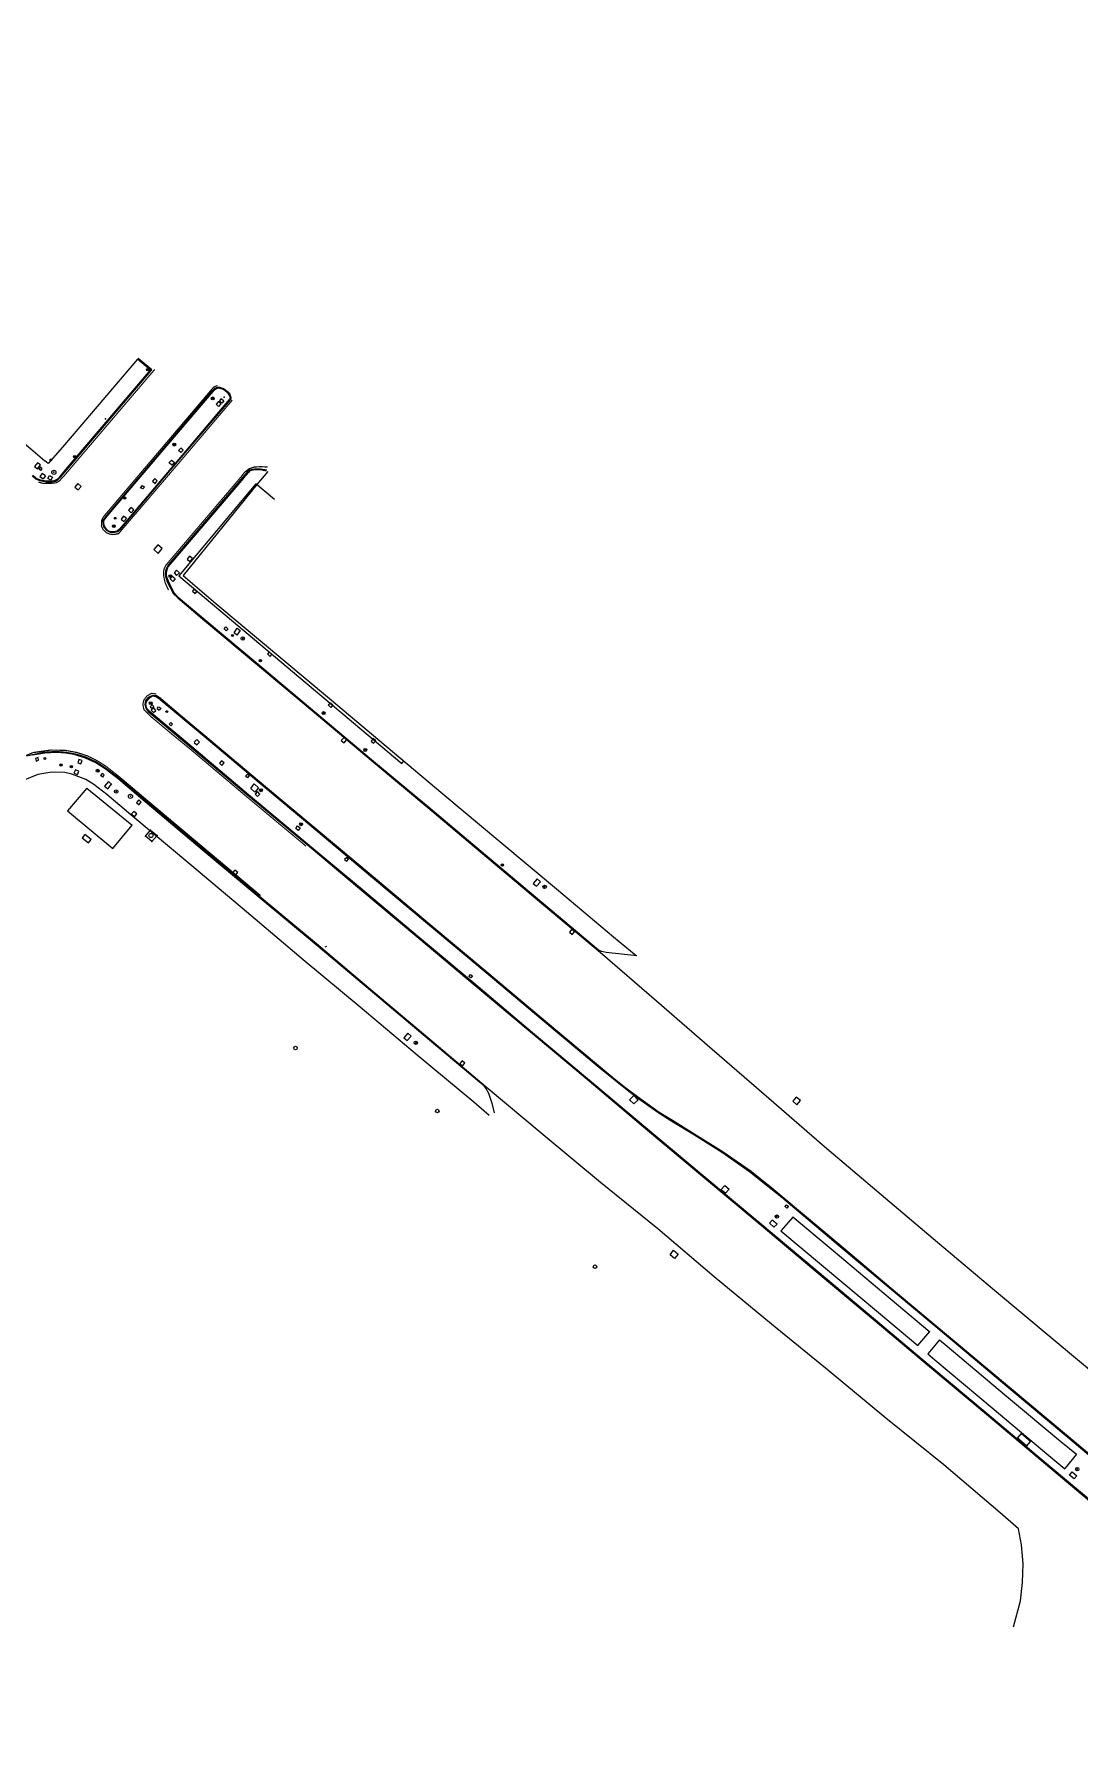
# Model space of a CAD drawing. Header units: metres. Extents: x 565382 to 572500, y 2710622 to 2713609.
# Drawn here: x 565889.1 to 566065.4, y 2712650.5 to 2712938.8 of the extents above; entities that cross this region are included whole.
import ezdxf

# ---------------------------------------------------------------- set-up
doc = ezdxf.new("R2010")
doc.units = ezdxf.units.M
doc.header["$XCLIPFRAME"] = 0
for name, color, linetype in [('ASPHLT', 12, 'Continuous'), ('CAMERA', 210, 'Continuous'), ('Catch Basin', 170, 'Continuous'), ('CONTROL SIEGNAL', 254, 'Continuous'), ('CURB STONE', 1, 'Continuous'), ('HARAM BOUNDRY', 42, 'Continuous'), ('IRRIGATION CURB STONE', 254, 'Continuous'), ('LIGHT POLE', 40, 'Continuous'), ('MANHOLE', 12, 'Continuous'), ('POLE', 7, 'Continuous'), ('SAFTY', 10, 'Continuous'), ('Sign Board', 7, 'Continuous'), ('SIGNAL', 90, 'Continuous'), ('TILES', 7, 'Continuous'), ('YELLOW LINE', 2, 'Continuous')]:
    doc.layers.add(name, color=color, linetype=linetype)
picture_1 = doc.add_image_def('image7.ecw', size_in_pixel=(141138, 138548))

msp = doc.modelspace()

# ---------------------------------------------------------------- linework, layer by layer
at = {"layer": 'ASPHLT', "color": 254, "flags": 128}
for points in [[(565894.866, 2712865.635), (565908.907, 2712882.173)], [(565908.907, 2712882.173), (565906.619, 2712884.114)], [(565908.775, 2712866.413), (565919.185, 2712878.69)], [(565919.185, 2712878.69), (565919.541, 2712879.077)], [(565919.541, 2712879.077), (565920.11, 2712879.329)], [(565920.11, 2712879.329), (565920.876, 2712879.097)], [(565920.876, 2712879.097), (565921.372, 2712878.814)], [(565921.372, 2712878.814), (565921.743, 2712878.48)], [(565922.182, 2712877.17), (565913.504, 2712866.987)], [(565921.743, 2712878.48), (565922.088, 2712878.098)], [(565922.088, 2712878.098), (565922.26, 2712877.532)], [(565922.26, 2712877.532), (565922.195, 2712877.148)], [(565888.751, 2712864.307), (565889.338, 2712863.819)], [(565893.526, 2712864.067), (565894.866, 2712865.635)], [(565901.286, 2712857.585), (565908.775, 2712866.413)], [(565913.504, 2712866.987), (565903.561, 2712855.234)], [(565925.078, 2712865.028), (565924.234, 2712864.033)], [(565925.379, 2712865.292), (565925.078, 2712865.028)], [(565926.24, 2712865.464), (565925.379, 2712865.292)], [(565927.273, 2712865.458), (565926.24, 2712865.464)], [(565928.303, 2712865.283), (565927.273, 2712865.458)], [(565889.338, 2712863.819), (565890.047, 2712863.499)], [(565890.047, 2712863.499), (565891.093, 2712863.315)], [(565891.093, 2712863.315), (565892.112, 2712863.304)], [(565892.112, 2712863.304), (565892.698, 2712863.432)], [(565892.698, 2712863.432), (565893.118, 2712863.672)], [(565893.118, 2712863.672), (565893.526, 2712864.067)], [(565924.234, 2712864.033), (565911.765, 2712849.356)], [(565900.709, 2712856.189), (565900.71, 2712856.799)], [(565900.852, 2712855.683), (565900.709, 2712856.189)], [(565900.71, 2712856.799), (565901.286, 2712857.585)], [(565901.403, 2712855.017), (565900.852, 2712855.683)], [(565901.936, 2712854.764), (565901.403, 2712855.017)], [(565902.488, 2712854.701), (565901.936, 2712854.764)], [(565903.212, 2712854.854), (565902.488, 2712854.701)], [(565903.561, 2712855.234), (565903.212, 2712854.854)], [(565911.314, 2712848.495), (565911.197, 2712847.978)], [(565911.197, 2712847.978), (565911.209, 2712847.39)], [(565911.209, 2712847.39), (565911.493, 2712846.426)], [(565911.49, 2712848.99), (565911.314, 2712848.495)], [(565911.765, 2712849.356), (565911.49, 2712848.99)], [(565911.493, 2712846.426), (565912.448, 2712844.624)], [(565912.448, 2712844.624), (565912.541, 2712844.476)], [(565912.541, 2712844.476), (565913.288, 2712843.721)], [(565913.288, 2712843.721), (565917.471, 2712840.212)], [(565917.471, 2712840.212), (565927.108, 2712832.148)], [(565927.108, 2712832.148), (565936.676, 2712824.123)], [(565908.319, 2712826.924), (565907.883, 2712826.4)], [(565909.025, 2712827.269), (565908.319, 2712826.924)], [(565909.712, 2712827.19), (565909.025, 2712827.269)], [(565910.428, 2712826.753), (565909.712, 2712827.19)], [(565910.428, 2712826.753), (565914.824, 2712823.076)], [(565907.883, 2712826.4), (565907.724, 2712825.777)], [(565907.724, 2712825.777), (565907.963, 2712825.003)], [(565907.963, 2712825.003), (565908.331, 2712824.58)], [(565908.331, 2712824.58), (565912.761, 2712820.869)], [(565936.676, 2712824.123), (565946.24, 2712816.093)], [(565914.824, 2712823.076), (565917.504, 2712820.827)], [(565912.761, 2712820.869), (565915.573, 2712818.517)], [(565915.573, 2712818.517), (565925.129, 2712810.49)], [(565917.504, 2712820.827), (565927.081, 2712812.788)], [(565890.541, 2712817.658), (565887.83, 2712817.056)], [(565892.805, 2712817.81), (565890.541, 2712817.658)], [(565894.556, 2712817.676), (565892.805, 2712817.81)], [(565896.36, 2712817.328), (565894.556, 2712817.676)], [(565897.814, 2712816.843), (565896.36, 2712817.328)], [(565899.587, 2712816.052), (565897.814, 2712816.843)], [(565901.127, 2712815.023), (565899.587, 2712816.052)], [(565946.24, 2712816.093), (565955.794, 2712808.09)], [(565903.357, 2712813.309), (565901.127, 2712815.023)], [(565907.96, 2712809.472), (565903.357, 2712813.309)], [(565927.081, 2712812.788), (565936.669, 2712804.767)], [(565917.545, 2712801.409), (565907.96, 2712809.472)], [(565925.129, 2712810.49), (565934.731, 2712802.476)], [(565955.794, 2712808.09), (565965.413, 2712800.019)], [(565936.669, 2712804.767), (565946.263, 2712796.721)], [(565927.081, 2712793.402), (565917.545, 2712801.409)], [(565934.731, 2712802.476), (565944.326, 2712794.412)], [(565965.413, 2712800.019), (565974.962, 2712791.99)], [(565946.263, 2712796.721), (565955.875, 2712788.661)], [(565936.681, 2712785.38), (565927.081, 2712793.402)], [(565944.326, 2712794.412), (565953.949, 2712786.334)], [(565974.962, 2712791.99), (565984.522, 2712783.961)], [(565955.875, 2712788.661), (565965.421, 2712780.652)], [(565946.281, 2712777.305), (565936.681, 2712785.38)], [(565953.949, 2712786.334), (565963.46, 2712778.379)], [(565984.522, 2712783.961), (565994.025, 2712775.786)], [(565965.421, 2712780.652), (565974.974, 2712772.655)], [(565963.46, 2712778.379), (565973.056, 2712770.32)], [(565955.83, 2712769.248), (565946.281, 2712777.305)], [(565994.025, 2712775.786), (566003.442, 2712767.633)], [(565974.974, 2712772.655), (565984.58, 2712764.603)], [(565965.31, 2712761.233), (565955.83, 2712769.248)], [(565973.056, 2712770.32), (565982.663, 2712762.277)], [(566003.442, 2712767.633), (566012.95, 2712759.392)], [(565984.58, 2712764.603), (565986.35, 2712763.126)], [(565974.922, 2712753.163), (565965.31, 2712761.233)], [(565982.663, 2712762.277), (565992.181, 2712754.269)], [(565986.35, 2712763.126), (565988.887, 2712761.111)], [(565988.887, 2712761.111), (565990.803, 2712759.633)], [(565990.803, 2712759.633), (565994.508, 2712757.03)], [(566012.95, 2712759.392), (566022.338, 2712751.206)], [(565994.508, 2712757.03), (565996.729, 2712755.63)], [(565996.729, 2712755.63), (566000.518, 2712753.313)], [(565984.615, 2712745.165), (565974.922, 2712753.163)], [(565992.181, 2712754.269), (566001.775, 2712746.225)], [(566000.518, 2712753.313), (566005.258, 2712750.337)], [(566005.258, 2712750.337), (566009.845, 2712747.164)], [(566022.338, 2712751.206), (566031.895, 2712743.125)], [(566001.775, 2712746.225), (566011.359, 2712738.203)], [(566009.845, 2712747.164), (566013.423, 2712744.29)], [(565994.279, 2712737.338), (565984.615, 2712745.165)], [(566013.423, 2712744.29), (566015.248, 2712742.773)], [(566031.895, 2712743.125), (566041.43, 2712735.07)], [(566015.248, 2712742.773), (566024.816, 2712734.722)], [(566011.359, 2712738.203), (566020.977, 2712730.126)], [(566003.734, 2712729.247), (565994.279, 2712737.338)], [(566024.816, 2712734.722), (566034.352, 2712726.718)], [(566041.43, 2712735.07), (566051.038, 2712727.014)], [(566013.445, 2712721.278), (566003.734, 2712729.247)], [(566020.977, 2712730.126), (566030.555, 2712722.099)], [(566034.352, 2712726.718), (566043.954, 2712718.683)], [(566051.038, 2712727.014), (566060.592, 2712719)], [(566023.128, 2712713.308), (566013.445, 2712721.278)], [(566030.555, 2712722.099), (566040.053, 2712714.111)], [(566043.954, 2712718.683), (566053.554, 2712710.623)], [(566060.592, 2712719), (566070.157, 2712711.02)], [(566032.731, 2712705.375), (566023.128, 2712713.308)], [(566040.053, 2712714.111), (566049.658, 2712706.078)], [(566053.554, 2712710.623), (566063.152, 2712702.608)], [(566049.658, 2712706.078), (566059.301, 2712697.987)], [(566042.468, 2712697.521), (566032.731, 2712705.375)], [(566063.152, 2712702.608), (566072.663, 2712694.609)], [(566051.997, 2712689.452), (566042.468, 2712697.521)], [(566059.301, 2712697.987), (566068.807, 2712689.98)], [(566055.066, 2712686.738), (566051.997, 2712689.452)], [(566055.576, 2712684.05), (566055.066, 2712686.738)], [(566055.852, 2712680.858), (566055.576, 2712684.05)], [(566055.76, 2712677.699), (566055.852, 2712680.858)], [(566055.441, 2712674.576), (566055.76, 2712677.699)], [(566054.226, 2712670.212), (566055.441, 2712674.576)]]:
    msp.add_lwpolyline(points, dxfattribs=at)
at = {"layer": 'CAMERA', "color": 254}
for centre in [(565919.205, 2712877.36), (565912.704, 2712869.578), (565902.522, 2712855.824), (565912.07, 2712847.395), (565908.759, 2712825.976), (565937.884, 2712824.301), (565944.921, 2712818.086), (565899.803, 2712814.575), (565927.32, 2712811.301), (565934.095, 2712805.553)]:
    msp.add_circle(centre, 0.25, dxfattribs=at)
for p in [(565919.205, 2712877.36), (565912.704, 2712869.578), (565902.522, 2712855.824), (565912.07, 2712847.395), (565908.759, 2712825.976), (565937.884, 2712824.301), (565944.921, 2712818.086), (565899.803, 2712814.575), (565927.32, 2712811.301), (565934.095, 2712805.553)]:
    msp.add_point(p, dxfattribs=at)
at = {"layer": 'Catch Basin', "color": 254, "flags": 128}
for points in [[(565941.358, 2712820.18), (565940.881, 2712819.701)], [(565940.881, 2712819.701), (565941.368, 2712819.272)], [(565941.749, 2712819.771), (565941.358, 2712820.18)], [(565941.368, 2712819.272), (565941.749, 2712819.771)], [(565922.923, 2712797.83), (565922.533, 2712797.358)], [(565922.533, 2712797.358), (565923.035, 2712796.968)], [(565923.405, 2712797.442), (565922.923, 2712797.83)], [(565923.035, 2712796.968), (565923.405, 2712797.442)], [(565979.773, 2712787.865), (565979.382, 2712787.369)], [(565979.382, 2712787.369), (565979.82, 2712786.99)], [(565980.22, 2712787.392), (565979.773, 2712787.865)], [(565979.82, 2712786.99), (565980.22, 2712787.392)], [(565961.236, 2712765.662), (565960.849, 2712765.218)], [(565960.849, 2712765.218), (565961.334, 2712764.836)], [(565961.715, 2712765.27), (565961.236, 2712765.662)], [(565961.334, 2712764.836), (565961.715, 2712765.27)]]:
    msp.add_lwpolyline(points, dxfattribs=at)
at = {"layer": 'CONTROL SIEGNAL', "color": 254, "flags": 128}
for points in [[(565889.634, 2712866.524), (565889.17, 2712865.912)], [(565889.17, 2712865.912), (565889.642, 2712865.504)], [(565890.159, 2712866.177), (565889.634, 2712866.524)], [(565889.642, 2712865.504), (565890.159, 2712866.177)]]:
    msp.add_lwpolyline(points, dxfattribs=at)
at = {"layer": 'CURB STONE', "color": 254, "flags": 128}
for points in [[(565894.737, 2712865.734), (565908.697, 2712882.153)], [(565908.697, 2712882.153), (565906.514, 2712883.991)], [(565919.292, 2712878.56), (565919.645, 2712878.92)], [(565919.645, 2712878.92), (565920.092, 2712879.179)], [(565920.092, 2712879.179), (565920.812, 2712878.969)], [(565920.812, 2712878.969), (565921.278, 2712878.712)], [(565921.278, 2712878.712), (565921.631, 2712878.405)], [(565908.898, 2712866.311), (565919.292, 2712878.56)], [(565922.052, 2712877.251), (565913.407, 2712867.076)], [(565921.631, 2712878.405), (565921.937, 2712877.979)], [(565921.937, 2712877.979), (565922.156, 2712877.552)], [(565922.156, 2712877.552), (565922.059, 2712877.275)], [(565888.858, 2712864.412), (565889.42, 2712863.934)], [(565893.416, 2712864.166), (565894.737, 2712865.734)], [(565901.388, 2712857.485), (565908.898, 2712866.311)], [(565913.407, 2712867.076), (565903.451, 2712855.323)], [(565925.264, 2712864.945), (565924.364, 2712863.946)], [(565925.447, 2712865.135), (565925.264, 2712864.945)], [(565926.273, 2712865.304), (565925.447, 2712865.135)], [(565927.219, 2712865.298), (565926.273, 2712865.304)], [(565928.225, 2712865.119), (565927.219, 2712865.298)], [(565889.42, 2712863.934), (565890.123, 2712863.624)], [(565890.123, 2712863.624), (565891.114, 2712863.477)], [(565891.114, 2712863.477), (565892.117, 2712863.466)], [(565892.117, 2712863.466), (565892.622, 2712863.556)], [(565892.622, 2712863.556), (565893.058, 2712863.813)], [(565893.058, 2712863.813), (565893.416, 2712864.166)], [(565924.364, 2712863.946), (565911.976, 2712849.337)], [(565900.853, 2712856.761), (565901.388, 2712857.485)], [(565900.856, 2712856.173), (565900.853, 2712856.761)], [(565901.002, 2712855.737), (565900.856, 2712856.173)], [(565901.455, 2712855.122), (565901.002, 2712855.737)], [(565901.948, 2712854.895), (565901.455, 2712855.122)], [(565902.516, 2712854.845), (565901.948, 2712854.895)], [(565903.101, 2712854.974), (565902.516, 2712854.845)], [(565903.451, 2712855.323), (565903.101, 2712854.974)], [(565911.462, 2712848.453), (565911.335, 2712847.973)], [(565911.335, 2712847.973), (565911.349, 2712847.504)], [(565911.349, 2712847.504), (565911.49, 2712846.996)], [(565911.64, 2712848.941), (565911.462, 2712848.453)], [(565911.49, 2712846.996), (565911.915, 2712846.076)], [(565911.976, 2712849.337), (565911.64, 2712848.941)], [(565911.915, 2712846.076), (565912.609, 2712844.702)], [(565912.609, 2712844.702), (565912.657, 2712844.617)], [(565912.657, 2712844.617), (565913.372, 2712843.875)], [(565913.372, 2712843.875), (565917.588, 2712840.332)], [(565917.588, 2712840.332), (565927.194, 2712832.268)], [(565927.194, 2712832.268), (565936.764, 2712824.242)], [(565908.429, 2712826.779), (565908.051, 2712826.327)], [(565909.066, 2712827.133), (565908.429, 2712826.779)], [(565909.633, 2712827.059), (565909.066, 2712827.133)], [(565910.341, 2712826.621), (565909.633, 2712827.059)], [(565908.051, 2712826.327), (565907.88, 2712825.791)], [(565907.88, 2712825.791), (565908.053, 2712825.135)], [(565908.053, 2712825.135), (565908.461, 2712824.689)], [(565908.461, 2712824.689), (565912.874, 2712821.007)], [(565910.341, 2712826.621), (565914.72, 2712822.946)], [(565936.764, 2712824.242), (565946.338, 2712816.2)], [(565912.874, 2712821.007), (565915.67, 2712818.648)], [(565914.72, 2712822.946), (565917.407, 2712820.708)], [(565915.67, 2712818.648), (565925.24, 2712810.603)], [(565917.407, 2712820.708), (565926.967, 2712812.677)], [(565890.879, 2712817.55), (565888.782, 2712817.198)], [(565892.83, 2712817.651), (565890.879, 2712817.55)], [(565894.37, 2712817.565), (565892.83, 2712817.651)], [(565895.81, 2712817.321), (565894.37, 2712817.565)], [(565897.727, 2712816.73), (565895.81, 2712817.321)], [(565899.507, 2712815.901), (565897.727, 2712816.73)], [(565901.076, 2712814.894), (565899.507, 2712815.901)], [(565946.338, 2712816.2), (565955.905, 2712808.217)], [(565903.24, 2712813.205), (565901.076, 2712814.894)], [(565907.823, 2712809.359), (565903.24, 2712813.205)], [(565926.967, 2712812.677), (565936.566, 2712804.628)], [(565925.24, 2712810.603), (565934.815, 2712802.595)], [(565917.411, 2712801.26), (565907.823, 2712809.359)], [(565955.905, 2712808.217), (565965.521, 2712800.127)], [(565936.566, 2712804.628), (565946.169, 2712796.584)], [(565926.996, 2712793.279), (565917.411, 2712801.26)], [(565934.815, 2712802.595), (565944.452, 2712794.537)], [(565965.521, 2712800.127), (565975.06, 2712792.117)], [(565946.169, 2712796.584), (565955.775, 2712788.529)], [(565936.639, 2712785.211), (565926.996, 2712793.279)], [(565944.452, 2712794.537), (565954.041, 2712786.469)], [(565975.06, 2712792.117), (565984.273, 2712784.378)], [(565954.041, 2712786.469), (565963.552, 2712778.518)], [(565955.775, 2712788.529), (565965.289, 2712780.539)], [(565946.158, 2712777.229), (565936.639, 2712785.211)], [(565984.273, 2712784.378), (565984.676, 2712784.163)], [(565984.676, 2712784.163), (565985.065, 2712784.107)], [(565985.065, 2712784.107), (565985.567, 2712783.97)], [(565985.567, 2712783.97), (565990.731, 2712783.405)], [(565963.552, 2712778.518), (565973.148, 2712770.457)], [(565965.289, 2712780.539), (565974.877, 2712772.522)], [(565955.738, 2712769.135), (565946.158, 2712777.229)], [(565974.877, 2712772.522), (565984.48, 2712764.477)], [(565964.193, 2712762.08), (565955.738, 2712769.135)], [(565973.148, 2712770.457), (565982.751, 2712762.405)], [(565984.48, 2712764.477), (565988.783, 2712760.972)], [(565964.97, 2712761.425), (565964.193, 2712762.08)], [(565965.239, 2712761.042), (565964.97, 2712761.425)], [(565965.782, 2712760.146), (565965.239, 2712761.042)], [(565982.751, 2712762.405), (565992.259, 2712754.393)], [(565988.783, 2712760.972), (565990.663, 2712759.516)], [(565966.367, 2712758.316), (565965.782, 2712760.146)], [(565966.697, 2712756.871), (565966.367, 2712758.316)], [(565990.663, 2712759.516), (565994.403, 2712756.877)], [(565994.403, 2712756.877), (565996.635, 2712755.504)], [(565996.635, 2712755.504), (566000.433, 2712753.176)], [(565992.259, 2712754.393), (566001.883, 2712746.34)], [(566000.433, 2712753.176), (566005.159, 2712750.2)], [(566005.159, 2712750.2), (566009.726, 2712747.026)], [(566001.883, 2712746.34), (566011.462, 2712738.324)], [(566009.726, 2712747.026), (566013.332, 2712744.159)], [(566013.332, 2712744.159), (566015.146, 2712742.645)], [(566015.146, 2712742.645), (566024.689, 2712734.639)], [(566011.462, 2712738.324), (566021.102, 2712730.237)], [(566024.689, 2712734.639), (566034.258, 2712726.591)], [(566021.102, 2712730.237), (566030.648, 2712722.239)], [(566034.258, 2712726.591), (566043.873, 2712718.546)], [(566030.648, 2712722.239), (566040.175, 2712714.226)], [(566043.873, 2712718.546), (566053.443, 2712710.496)], [(566040.175, 2712714.226), (566049.771, 2712706.193)], [(566053.443, 2712710.496), (566063.064, 2712702.472)], [(566049.771, 2712706.193), (566059.415, 2712698.121)], [(566063.064, 2712702.472), (566072.609, 2712694.445)], [(566059.415, 2712698.121), (566068.938, 2712690.106)]]:
    msp.add_lwpolyline(points, dxfattribs=at)
at = {"layer": 'HARAM BOUNDRY', "color": 254, "flags": 128}
for points in [[(565897.958, 2712811.644), (565894.704, 2712807.806)], [(565897.958, 2712811.644), (565905.623, 2712805.412)], [(565894.704, 2712807.806), (565902.344, 2712801.477)], [(565902.344, 2712801.477), (565905.623, 2712805.412)]]:
    msp.add_lwpolyline(points, dxfattribs=at)
at = {"layer": 'IRRIGATION CURB STONE', "color": 254, "flags": 128}
for points in [[(566017.071, 2712739.348), (566015.005, 2712736.996)], [(566017.015, 2712739.345), (566023.809, 2712733.678)], [(566015.005, 2712736.996), (566021.884, 2712731.233)], [(566023.809, 2712733.678), (566033.453, 2712725.606)], [(566021.884, 2712731.233), (566031.483, 2712723.215)], [(566031.483, 2712723.215), (566038.089, 2712717.661)], [(566033.453, 2712725.606), (566040.136, 2712719.974)], [(566038.089, 2712717.661), (566040.112, 2712719.996)], [(566041.77, 2712718.605), (566039.76, 2712716.25)], [(566041.749, 2712718.633), (566043.068, 2712717.544)], [(566043.068, 2712717.544), (566052.72, 2712709.414)], [(566039.76, 2712716.25), (566040.947, 2712715.261)], [(566040.947, 2712715.261), (566050.624, 2712707.171)], [(566052.72, 2712709.414), (566062.215, 2712701.469)], [(566050.624, 2712707.171), (566060.202, 2712699.114)], [(566062.215, 2712701.469), (566064.859, 2712699.305)], [(566060.202, 2712699.114), (566062.903, 2712696.857)], [(566064.859, 2712699.305), (566062.911, 2712696.891)]]:
    msp.add_lwpolyline(points, dxfattribs=at)
at = {"layer": 'LIGHT POLE', "color": 254}
for centre in [(565924.252, 2712836.886), (565902.921, 2712811.077), (565975.172, 2712794.987), (565953.427, 2712768.708), (566014.344, 2712739.393), (566064.986, 2712696.799)]:
    msp.add_circle(centre, 0.2848, dxfattribs=at)
for p in [(565924.252, 2712836.886), (565902.921, 2712811.077), (565975.172, 2712794.987), (565953.427, 2712768.708), (566014.344, 2712739.393), (566064.986, 2712696.799)]:
    msp.add_point(p, dxfattribs=at)
at = {"layer": 'MANHOLE', "color": 254, "flags": 128}
for points in [[(565920.156, 2712876.837), (565919.785, 2712876.416)], [(565920.194, 2712876.033), (565919.785, 2712876.416)], [(565920.156, 2712876.837), (565920.544, 2712876.448)], [(565920.544, 2712876.448), (565920.194, 2712876.033)], [(565920.644, 2712877.355), (565920.344, 2712876.961)], [(565920.707, 2712876.577), (565920.344, 2712876.961)], [(565920.644, 2712877.355), (565921.091, 2712876.962)], [(565921.091, 2712876.962), (565920.707, 2712876.577)], [(565913.803, 2712868.983), (565913.437, 2712868.59)], [(565913.848, 2712868.222), (565913.437, 2712868.59)], [(565914.242, 2712868.653), (565913.803, 2712868.983)], [(565913.848, 2712868.222), (565914.242, 2712868.653)], [(565890.129, 2712865.817), (565889.862, 2712865.466)], [(565890.189, 2712865.208), (565889.862, 2712865.466)], [(565890.419, 2712864.706), (565890.056, 2712864.185)], [(565890.446, 2712865.514), (565890.129, 2712865.817)], [(565890.189, 2712865.208), (565890.446, 2712865.514)], [(565890.973, 2712864.335), (565890.419, 2712864.706)], [(565890.973, 2712864.335), (565890.585, 2712863.821)], [(565891.403, 2712863.861), (565891.6753, 2712864.3716)], [(565891.669, 2712864.375), (565892.179, 2712864.103)], [(565911.818, 2712866.499), (565912.225, 2712866.953)], [(565912.305, 2712866.11), (565911.8417, 2712866.5254)], [(565912.225, 2712866.953), (565912.743, 2712866.544)], [(565912.743, 2712866.544), (565912.305, 2712866.11)], [(565890.056, 2712864.185), (565890.585, 2712863.821)], [(565891.922, 2712863.593), (565891.403, 2712863.861)], [(565892.179, 2712864.103), (565891.922, 2712863.593)], [(565895.928, 2712862.409), (565896.497, 2712861.946)], [(565896.45, 2712863.014), (565895.9459, 2712862.3945)], [(565897.042, 2712862.517), (565896.45, 2712863.014)], [(565896.497, 2712861.946), (565897.042, 2712862.517)], [(565907.012, 2712862.312), (565907.343, 2712862.688)], [(565907.387, 2712862.095), (565907.012, 2712862.312)], [(565907.343, 2712862.688), (565907.708, 2712862.401)], [(565907.708, 2712862.401), (565907.387, 2712862.095)], [(565909.434, 2712863.843), (565909.018, 2712863.431)], [(565909.018, 2712863.431), (565909.482, 2712863.035)], [(565909.847, 2712863.447), (565909.434, 2712863.843)], [(565909.482, 2712863.035), (565909.847, 2712863.447)], [(565905.388, 2712858.982), (565904.9707, 2712858.5063)], [(565904.971, 2712858.506), (565905.46, 2712858.077)], [(565905.883, 2712858.591), (565905.388, 2712858.982)], [(565905.46, 2712858.077), (565905.883, 2712858.591)], [(565904.146, 2712857.519), (565903.7393, 2712857.0256)], [(565903.757, 2712857.011), (565904.224, 2712856.626)], [(565904.64, 2712857.119), (565904.146, 2712857.519)], [(565904.224, 2712856.626), (565904.64, 2712857.119)], [(565909.961, 2712852.704), (565909.288, 2712851.886)], [(565910.689, 2712852.058), (565909.961, 2712852.704)], [(565909.288, 2712851.886), (565910.012, 2712851.197)], [(565910.012, 2712851.197), (565910.689, 2712852.058)], [(565915.289, 2712850.76), (565914.902, 2712850.278)], [(565914.902, 2712850.278), (565915.334, 2712849.884)], [(565915.8, 2712850.371), (565915.289, 2712850.76)], [(565915.334, 2712849.884), (565915.8, 2712850.371)], [(565912.008, 2712846.922), (565912.383, 2712847.313)], [(565912.451, 2712846.516), (565912.008, 2712846.922)], [(565912.848, 2712846.941), (565912.383, 2712847.313)], [(565912.848, 2712846.941), (565912.451, 2712846.516)], [(565913.102, 2712848.419), (565912.671, 2712847.937)], [(565912.671, 2712847.937), (565913.107, 2712847.498)], [(565913.579, 2712847.948), (565913.102, 2712848.419)], [(565913.107, 2712847.498), (565913.579, 2712847.948)], [(565916.041, 2712845.226), (565915.773, 2712844.862)], [(565915.773, 2712844.862), (565916.254, 2712844.474)], [(565916.547, 2712844.802), (565916.041, 2712845.226)], [(565916.2712, 2712844.4601), (565916.547, 2712844.802)], [(565921.116, 2712838.5), (565921.392, 2712838.828)], [(565921.476, 2712838.2), (565921.116, 2712838.5)], [(565921.392, 2712838.828), (565921.73, 2712838.53)], [(565921.73, 2712838.53), (565921.476, 2712838.2)], [(565922.789, 2712837.827), (565923.337, 2712838.652)], [(565923.337, 2712838.652), (565923.836, 2712838.246)], [(565923.253, 2712837.438), (565922.789, 2712837.827)], [(565923.836, 2712838.246), (565923.253, 2712837.438)], [(565928.725, 2712834.625), (565928.424, 2712834.305)], [(565928.424, 2712834.305), (565928.902, 2712833.867)], [(565929.161, 2712834.17), (565928.725, 2712834.625)], [(565928.902, 2712833.867), (565929.161, 2712834.17)], [(565908.644, 2712825.371), (565908.961, 2712825.718)], [(565908.644, 2712825.371), (565908.965, 2712825.0778)], [(565909.269, 2712825.168), (565908.813, 2712824.824)], [(565908.813, 2712824.824), (565909.193, 2712824.389)], [(565908.961, 2712825.718), (565909.269, 2712825.437)], [(565909.269, 2712825.437), (565908.965, 2712825.11)], [(565909.193, 2712824.389), (565909.618, 2712824.723)], [(565909.618, 2712824.723), (565909.269, 2712825.168)], [(565909.824, 2712825.08), (565910.076, 2712825.375)], [(565909.824, 2712825.08), (565910.142, 2712824.78)], [(565910.076, 2712825.375), (565910.424, 2712825.12)], [(565910.424, 2712825.12), (565910.142, 2712824.78)], [(565938.665, 2712825.676), (565939.032, 2712826.051)], [(565938.665, 2712825.676), (565939.113, 2712825.27)], [(565939.032, 2712826.051), (565939.477, 2712825.715)], [(565939.477, 2712825.715), (565939.113, 2712825.27)], [(565911.851, 2712822.419), (565912.143, 2712822.732)], [(565911.851, 2712822.419), (565912.136, 2712822.154)], [(565912.136, 2712822.154), (565912.42, 2712822.457)], [(565912.42, 2712822.457), (565912.143, 2712822.732)], [(565916.506, 2712819.838), (565916.0662, 2712819.3861)], [(565916.092, 2712819.361), (565916.541, 2712818.924)], [(565916.961, 2712819.428), (565916.506, 2712819.838)], [(565916.541, 2712818.924), (565916.961, 2712819.428)], [(565945.8952, 2712819.5834), (565946.337, 2712819.213)], [(565946.237, 2712819.994), (565945.904, 2712819.594)], [(565946.683, 2712819.634), (565946.237, 2712819.994)], [(565946.337, 2712819.213), (565946.683, 2712819.634)], [(565889.744, 2712816.79), (565889.302, 2712816.643)], [(565889.302, 2712816.643), (565889.434, 2712816.207)], [(565889.434, 2712816.207), (565889.833, 2712816.341)], [(565889.833, 2712816.341), (565889.744, 2712816.79)], [(565896.604, 2712816.497), (565896.427, 2712815.929)], [(565896.427, 2712815.929), (565896.975, 2712815.763)], [(565897.173, 2712816.312), (565896.604, 2712816.497)], [(565896.975, 2712815.763), (565897.1554, 2712816.3177)], [(565920.683, 2712816.243), (565920.34, 2712815.844)], [(565920.34, 2712815.844), (565920.751, 2712815.461)], [(565921.107, 2712815.899), (565920.683, 2712816.243)], [(565920.751, 2712815.461), (565921.107, 2712815.899)], [(565896.039, 2712814.755), (565895.797, 2712814.159)], [(565895.797, 2712814.159), (565896.385, 2712813.923)], [(565896.621, 2712814.526), (565896.0415, 2712814.7613)], [(565896.385, 2712813.923), (565896.621, 2712814.526)], [(565900.556, 2712814.142), (565900.286, 2712813.768)], [(565900.652, 2712813.493), (565900.286, 2712813.768)], [(565900.887, 2712813.882), (565900.556, 2712814.142)], [(565900.652, 2712813.493), (565900.887, 2712813.882)], [(565901.61, 2712812.756), (565900.97, 2712811.989)], [(565902.158, 2712812.282), (565901.61, 2712812.75)], [(565924.734, 2712813.677), (565925.046, 2712814.002)], [(565925.055, 2712813.411), (565924.734, 2712813.677)], [(565925.046, 2712814.002), (565925.329, 2712813.764)], [(565925.329, 2712813.764), (565925.055, 2712813.411)], [(565925.608, 2712811.605), (565926.209, 2712812.358)], [(565926.209, 2712812.358), (565926.926, 2712811.713)], [(565900.97, 2712811.989), (565901.488, 2712811.544)], [(565901.488, 2712811.544), (565902.135, 2712812.3016)], [(565906.726, 2712809.668), (565906.35, 2712809.223)], [(565907.14, 2712809.283), (565906.726, 2712809.668)], [(565926.313, 2712810.979), (565925.608, 2712811.605)], [(565926.926, 2712811.713), (565926.313, 2712810.979)], [(565926.764, 2712811.055), (565926.328, 2712810.653)], [(565926.328, 2712810.653), (565926.752, 2712810.258)], [(565926.752, 2712810.258), (565927.155, 2712810.644)], [(565927.155, 2712810.644), (565926.764, 2712811.055)], [(565905.906, 2712807.693), (565905.5041, 2712807.2935)], [(565905.509, 2712807.289), (565906.006, 2712806.831)], [(565906.429, 2712807.33), (565905.906, 2712807.693)], [(565906.006, 2712806.831), (565906.429, 2712807.33)], [(565906.35, 2712809.223), (565906.7919, 2712808.8596)], [(565906.793, 2712808.861), (565907.14, 2712809.283)], [(565897.612, 2712803.814), (565897.158, 2712803.253)], [(565898.718, 2712802.964), (565897.612, 2712803.814)], [(565933.199, 2712804.83), (565933.481, 2712805.265)], [(565933.608, 2712804.495), (565933.199, 2712804.83)], [(565933.481, 2712805.265), (565933.962, 2712804.929)], [(565933.962, 2712804.929), (565933.608, 2712804.495)], [(565897.158, 2712803.253), (565898.277, 2712802.4)], [(565898.277, 2712802.4), (565898.718, 2712802.964)], [(565941.752, 2712799.892), (565941.428, 2712799.626)], [(565941.428, 2712799.626), (565941.789, 2712799.312)], [(565942.087, 2712799.65), (565941.752, 2712799.892)], [(565941.789, 2712799.312), (565942.087, 2712799.65)], [(565973.909, 2712796.341), (565973.2384, 2712795.5777)], [(565973.262, 2712795.557), (565973.8, 2712795.095)], [(565973.8, 2712795.095), (565974.469, 2712795.828)], [(565974.469, 2712795.828), (565973.909, 2712796.341)], [(565962.38, 2712779.903), (565962.649, 2712780.247)], [(565962.732, 2712779.636), (565962.38, 2712779.903)], [(565962.649, 2712780.247), (565962.9928, 2712779.9898)], [(565962.99, 2712779.986), (565962.732, 2712779.636)], [(565952.087, 2712770.303), (565951.438, 2712769.547)], [(565951.438, 2712769.547), (565952.001, 2712769.065)], [(565952.001, 2712769.065), (565952.6423, 2712769.8485)], [(565952.649, 2712769.843), (565952.087, 2712770.303)], [(565990.194, 2712759.819), (565989.472, 2712759.098)], [(565989.472, 2712759.098), (565990.234, 2712758.401)], [(565990.912, 2712759.103), (565990.194, 2712759.819)], [(565990.234, 2712758.401), (565990.9231, 2712759.092)], [(566017.602, 2712759.534), (566017.01, 2712758.856)], [(566017.01, 2712758.856), (566017.703, 2712758.235)], [(566018.33, 2712758.991), (566017.602, 2712759.534)], [(566017.703, 2712758.235), (566018.33, 2712758.991)], [(566004.893, 2712743.916), (566005.538, 2712744.664)], [(566005.661, 2712743.33), (566004.893, 2712743.916)], [(566005.538, 2712744.664), (566006.277, 2712744.032)], [(566006.277, 2712744.032), (566005.661, 2712743.33)], [(566015.7, 2712741.061), (566015.98, 2712741.401)], [(566016.037, 2712740.808), (566015.712, 2712741.0756)], [(566015.98, 2712741.401), (566016.285, 2712741.139)], [(566016.285, 2712741.139), (566016.037, 2712740.808)], [(566013.558, 2712738.808), (566013.0809, 2712738.2665)], [(566013.086, 2712738.262), (566013.826, 2712737.61)], [(566014.358, 2712738.133), (566013.558, 2712738.808)], [(566013.826, 2712737.61), (566014.358, 2712738.133)], [(565996.315, 2712732.939), (565996.927, 2712733.72)], [(565997.043, 2712732.311), (565996.315, 2712732.939)], [(565996.927, 2712733.72), (565997.6884, 2712733.0853)], [(565997.684, 2712733.08), (565997.043, 2712732.311)], [(566054.904, 2712702.025), (566055.599, 2712702.811)], [(566055.599, 2712702.811), (566057.072, 2712701.534)], [(566056.414, 2712700.758), (566054.904, 2712702.025)], [(566057.072, 2712701.534), (566056.414, 2712700.758)], [(566063.676, 2712695.802), (566064.124, 2712696.353)], [(566064.475, 2712695.175), (566063.676, 2712695.802)], [(566064.124, 2712696.353), (566064.911, 2712695.69)], [(566064.911, 2712695.69), (566064.475, 2712695.175)]]:
    msp.add_lwpolyline(points, dxfattribs=at)
at = {"layer": 'MANHOLE', "color": 254}
for centre in [(565933.164, 2712767.83), (565957.082, 2712757.196), (565983.67, 2712730.941)]:
    msp.add_circle(centre, 0.3, dxfattribs=at)
at = {"layer": 'POLE', "color": 254, "flags": 128}
for points in [[(565907.859, 2712803.537), (565908.717, 2712804.586)], [(565908.717, 2712804.586), (565909.809, 2712803.657)], [(565908.93, 2712802.654), (565907.859, 2712803.537)], [(565909.809, 2712803.657), (565908.93, 2712802.654)]]:
    msp.add_lwpolyline(points, dxfattribs=at)
at = {"layer": 'POLE', "color": 254}
for centre in [(565892.413, 2712864.911), (565905.321, 2712810.27), (565908.7987, 2712803.6607)]:
    msp.add_circle(centre, 0.35, dxfattribs=at)
for p in [(565921.14, 2712877.573), (565892.413, 2712864.911), (565905.321, 2712810.27), (565908.717, 2712804.586), (565907.859, 2712803.537), (565908.93, 2712802.654), (565909.809, 2712803.657)]:
    msp.add_point(p, dxfattribs=at)
at = {"layer": 'SAFTY', "color": 254}
msp.add_lwpolyline([(565929.622, 2712860.329), (565926.495, 2712862.948), (565913.482, 2712847.429), (565951.094, 2712815.82), (565951.419, 2712816.232)], dxfattribs=at)
at = {"layer": 'Sign Board', "color": 254}
for centre in [(565908.229, 2712882.24), (565895.933, 2712867.563), (565904.335, 2712860.594), (565927.251, 2712833.141), (565893.628, 2712815.569), (565895.366, 2712815.289), (565968.049, 2712798.691)]:
    msp.add_circle(centre, 0.2, dxfattribs=at)
for p in [(565908.229, 2712882.24), (565901.107, 2712873.954), (565895.933, 2712867.563), (565904.335, 2712860.594), (565927.251, 2712833.141), (565893.628, 2712815.569), (565895.366, 2712815.289), (565968.049, 2712798.691)]:
    msp.add_point(p, dxfattribs=at)
at = {"layer": 'SIGNAL', "color": 254}
for centre in [(565891.92, 2712866.99), (565902.769, 2712857.156), (565922.544, 2712837.399), (565911.459, 2712824.547), (565890.912, 2712816.653)]:
    msp.add_circle(centre, 0.1553, dxfattribs=at)
for p in [(565891.92, 2712866.99), (565902.769, 2712857.156), (565922.544, 2712837.399), (565911.459, 2712824.547)]:
    msp.add_point(p, dxfattribs=at)
at = {"layer": 'TILES', "color": 254, "flags": 128}
for points in [[(565906.487, 2712883.973), (565893.845, 2712869.137)], [(565881.405, 2712874.948), (565890.903, 2712866.855)], [(565893.845, 2712869.137), (565891.468, 2712866.396)], [(565891.468, 2712866.396), (565890.903, 2712866.855)], [(565928.494, 2712865.018), (565926.619, 2712862.848)], [(565926.619, 2712862.848), (565914.204, 2712847.485)], [(565914.204, 2712847.485), (565919.708, 2712842.793)], [(565919.708, 2712842.793), (565938.866, 2712826.784)], [(565938.866, 2712826.784), (565948.449, 2712818.729)], [(565948.449, 2712818.729), (565958.014, 2712810.715)], [(565889.703, 2712813.964), (565887.249, 2712812.953)], [(565892.054, 2712814.368), (565889.703, 2712813.964)], [(565894.242, 2712814.307), (565892.054, 2712814.368)], [(565895.455, 2712813.995), (565894.242, 2712814.307)], [(565897.782, 2712813.098), (565895.455, 2712813.995)], [(565899.129, 2712812.258), (565897.782, 2712813.098)], [(565901.326, 2712810.569), (565899.129, 2712812.258)], [(565905.747, 2712806.848), (565901.326, 2712810.569)], [(565958.014, 2712810.715), (565967.63, 2712802.649)], [(565915.343, 2712798.853), (565905.747, 2712806.848)], [(565967.63, 2712802.649), (565977.183, 2712794.643)], [(565924.907, 2712790.794), (565915.343, 2712798.853)], [(565977.183, 2712794.643), (565986.779, 2712786.592)], [(565934.471, 2712782.702), (565924.907, 2712790.794)], [(565986.779, 2712786.592), (565990.624, 2712783.437)], [(565938.1802, 2712784.8771), (565938.4523, 2712785.0034)], [(565944.084, 2712774.727), (565934.471, 2712782.702)], [(565953.665, 2712766.608), (565944.084, 2712774.727)], [(565963.243, 2712758.667), (565953.665, 2712766.608)], [(565965.792, 2712756.419), (565963.243, 2712758.667)]]:
    msp.add_lwpolyline(points, dxfattribs=at)
at = {"layer": 'YELLOW LINE', "color": 254, "const_width": 0.2}
for points in [[(565889.784, 2712863.259), (565890.696, 2712863.031), (565891.992, 2712863.043), (565892.807, 2712863.147), (565893.339, 2712863.46), (565894.089, 2712864.257), (565909.422, 2712882.262)], [(565922.506, 2712877.096), (565913.754, 2712866.786), (565903.756, 2712855.072), (565903.337, 2712854.572), (565902.54, 2712854.413), (565901.882, 2712854.474), (565901.226, 2712854.743), (565900.737, 2712855.223), (565900.427, 2712855.826), (565900.477, 2712856.816), (565900.779, 2712857.399), (565901.106, 2712857.804), (565908.568, 2712866.587), (565919.349, 2712879.271), (565919.989, 2712879.555)], [(565928.438, 2712865.789), (565927.282, 2712865.862), (565926.21, 2712865.795), (565925.266, 2712865.475), (565924.523, 2712864.864), (565924.012, 2712864.176), (565911.625, 2712849.628), (565911.262, 2712849.18), (565911.012, 2712848.63), (565910.889, 2712848.038), (565910.94, 2712847.374), (565911.177, 2712846.25), (565911.748, 2712845.043)], [(565909.666, 2712827.521), (565908.881, 2712827.639), (565908.084, 2712827.175), (565907.579, 2712826.495), (565907.414, 2712825.766), (565907.598, 2712824.873), (565908.783, 2712823.704), (565912.38, 2712820.703), (565915.376, 2712818.253), (565924.907, 2712810.218), (565934.54, 2712802.19), (565934.914, 2712801.85)], [(565927.259, 2712793.546), (565917.686, 2712801.586), (565908.07, 2712809.662), (565903.492, 2712813.525), (565901.235, 2712815.304), (565899.71, 2712816.279), (565898.027, 2712817.104), (565896.282, 2712817.659), (565894.317, 2712818.022), (565891.865, 2712818.066), (565888.931, 2712817.647), (565885.18, 2712816.129), (565882.465, 2712814.382), (565880.188, 2712812.02), (565874.618, 2712805.455)]]:
    msp.add_lwpolyline(points, dxfattribs=at)

# ---------------------------------------------------------------- pictures from other files: only their frames are drawn
image = msp.add_image(picture_1, insert=(535375.155, 2678558.89), size_in_units=(64920.8832, 63729.5308), dxfattribs=dict(fade=70))
image.set_boundary_path([(65235.0298, 62347.83188), (74870.3127, 68841.8064)])

doc.saveas('drawing.dxf')
